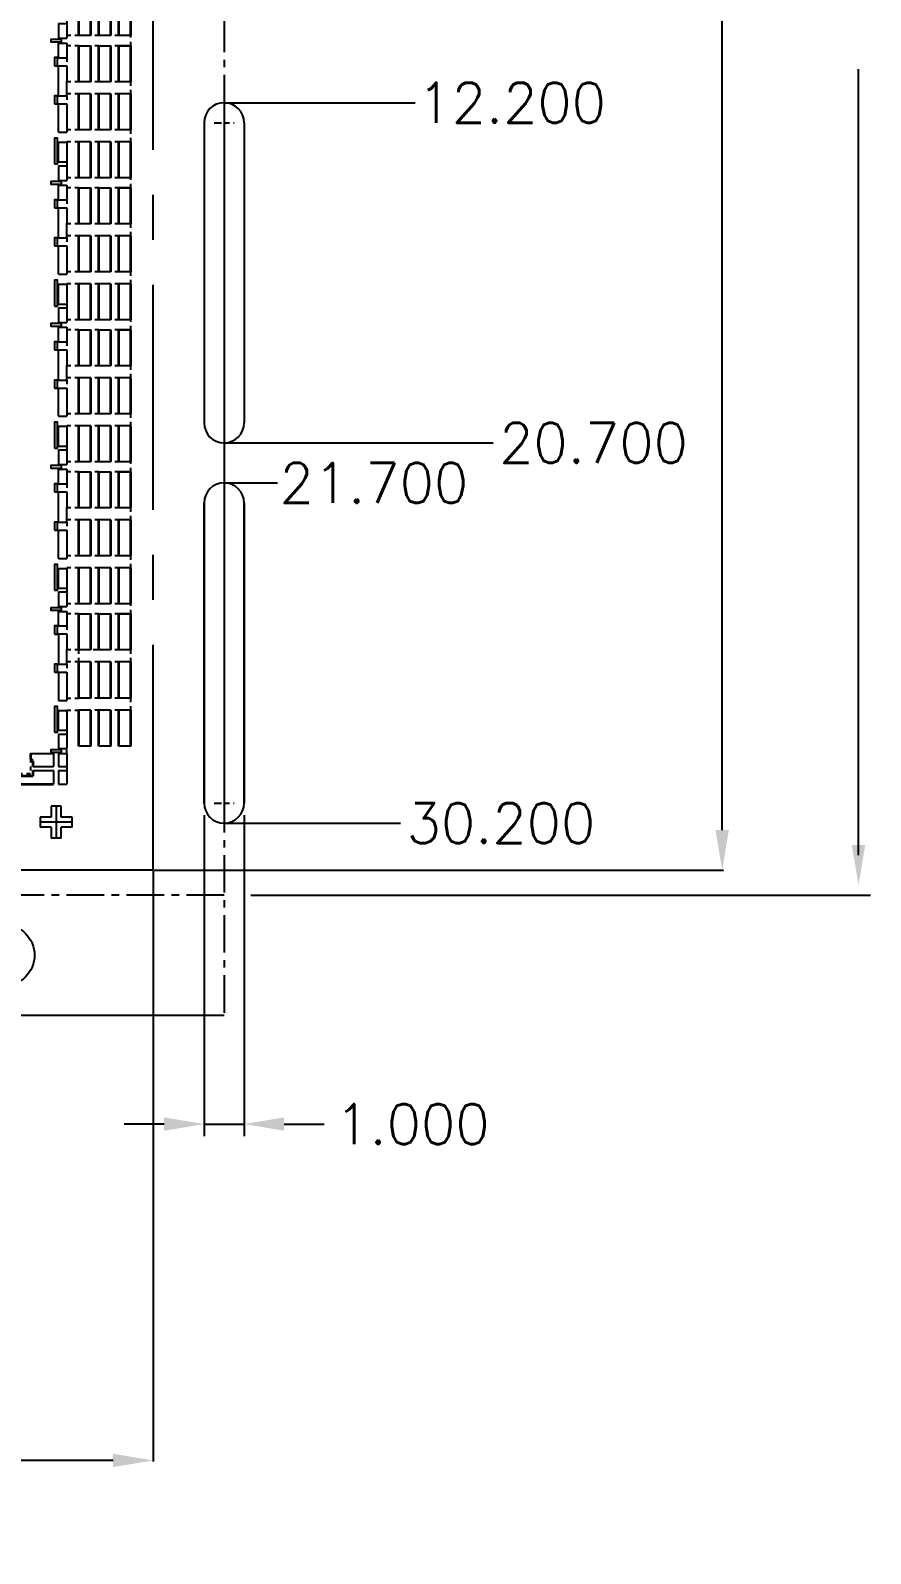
# Model space of a CAD drawing. Extents: x -251 to -90, y -161 to -25.
# Drawn here: x -111.43 to -90.43, y -120.7 to -82.64 of the extents above; entities that cross this region are included whole.
import ezdxf

# ---------------------------------------------------------------- set-up
doc = ezdxf.new("R2010")
doc.units = 0
doc.header["$LTSCALE"] = 0.15
doc.header["$MEASUREMENT"] = 0
doc.header["$PDSIZE"] = 0.2
doc.linetypes.add('CENTER', pattern=[2, 1.25, -0.25, 0.25, -0.25])
doc.linetypes.add('HIDDEN', pattern=[9.525, 6.35, -3.175])
for name, color, linetype in [('1', 7, 'Continuous'), ('1D', 4, 'Continuous'), ('2', 7, 'Continuous'), ('2D', 4, 'Continuous'), ('3', 7, 'Continuous'), ('HATCH', 4, 'Continuous'), ('Ribbon', 4, 'Continuous')]:
    doc.layers.add(name, color=color, linetype=linetype)
doc.layers.add('实线', color=7, linetype='Continuous', lineweight=35)
doc.styles.add('SIMPLEX', font='SIMPLEX')
doc.dimstyles.new('0.1', dxfattribs={"dimtxt": 0.1, "dimasz": 0.1, "dimexe": 0.03, "dimexo": 0.03, "dimgap": 0.03, "dimtad": 0, "dimdec": 3, "dimzin": 1, "dimdsep": 46, "dimtxsty": 'SIMPLEX', "dimcen": 0, "dimclrd": 256, "dimclre": 256, "dimclrt": 256, "dimadec": 0, "dimazin": 1, "dimtm": 1.25, "dimtfac": 1, "dimtdec": 3, "dimtmove": 0, "dimatfit": 0, "dimfxl": 1, "dimtolj": 1, "dimtzin": 0, "dimlwd": -1, "dimlwe": -1, "dimarcsym": 1})

# ---------------------------------------------------------------- blocks, each defined once
blk = doc.blocks.new('*D1')
at = {"layer": '1D', "transparency": 16777216}
for p, q in [((420.725, -778.438), (420.725, -793.163)), ((539.175, -778.413), (539.175, -793.163)), ((421.725, -793.133), (473.903, -793.133)), ((538.175, -793.133), (489.725, -793.133))]:
    blk.add_line(p, q, dxfattribs=at)
for points in [[(421.725, -792.967), (421.725, -793.3), (420.725, -793.133)], [(538.175, -792.967), (538.175, -793.3), (539.175, -793.133)]]:
    blk.add_solid(points, dxfattribs=at)
at = {"layer": 'Defpoints', "color": 0, "transparency": 16777216}
for p in [(420.725, -778.408), (539.175, -778.383), (539.175, -793.133)]:
    blk.add_point(p, dxfattribs=at)
at = {"layer": '1D', "transparency": 16777216, "insert": (481.814, -793.133), "char_height": 1, "attachment_point": 5, "style": 'SIMPLEX'}
blk.add_mtext('\\A1;118.450 (MOLD LINE)', dxfattribs=at)
blk = doc.blocks.new('*D13')
at = {"layer": '1D', "transparency": 16777216}
for p, q in [((539.205, -715.633), (553.428, -715.633)), ((553.398, -716.633), (553.398, -737.63)), ((553.398, -777.383), (553.398, -752.881)), ((539.205, -778.383), (553.428, -778.383))]:
    blk.add_line(p, q, dxfattribs=at)
for points in [[(553.231, -716.633), (553.564, -716.633), (553.398, -715.633)], [(553.231, -777.383), (553.564, -777.383), (553.398, -778.383)]]:
    blk.add_solid(points, dxfattribs=at)
at = {"layer": 'Defpoints', "color": 0, "transparency": 16777216}
for p in [(539.175, -715.633), (539.175, -778.383), (553.398, -778.383)]:
    blk.add_point(p, dxfattribs=at)
at = {"layer": '1D', "transparency": 16777216, "insert": (553.398, -745.255), "char_height": 1, "attachment_point": 5, "rotation": 90, "style": 'SIMPLEX'}
blk.add_mtext('\\A1;62.750 (MOLD LINE)', dxfattribs=at)
blk = doc.blocks.new('*U38')
at = {"layer": 'HATCH'}
blk.add_lwpolyline([(-0.125, 0.04), (0.125, 0.04), (0.125, -0.04), (-0.125, -0.04)], close=True, dxfattribs=at)
blk = doc.blocks.new('*U39')
at = {"layer": '1', "color": 0, "linetype": 'ByBlock', "lineweight": -2, "transparency": 16777216}
blk.add_blockref('*U38', (0, 0), dxfattribs=at)
blk = doc.blocks.new('*U36')
at = {"layer": '1', "rotation": 180}
blk.add_blockref('*U39', (0, 0), dxfattribs=at)
blk = doc.blocks.new('*U37')
at = {"layer": 'HATCH', "color": 0, "linetype": 'ByBlock', "lineweight": -2, "transparency": 16777216}
for p in [(113.6, 17.75), (113.6, 14.2), (113.6, 10.65), (113.6, 7.1), (113.6, 3.55), (113.6, 0)]:
    blk.add_blockref('*U36', p, dxfattribs=at)
blk = doc.blocks.new('*U40')
at = {"layer": 'Ribbon'}
for points in [[(-0.04, 1.127), (0.04, 1.127), (0.04, 1.328), (-0.04, 1.328)], [(-0.04, 0.173), (0.04, 0.173), (0.04, 0.373), (-0.04, 0.373)], [(-0.04, -1.328), (0.04, -1.328), (0.04, -0.683), (-0.04, -0.683)]]:
    blk.add_lwpolyline(points, close=True, dxfattribs=at)
blk = doc.blocks.new('*U41')
at = {"layer": '1', "color": 0, "linetype": 'ByBlock', "lineweight": -2, "transparency": 16777216}
for p in [(113.6, 14.2), (113.6, 10.65), (113.6, 7.1), (113.6, 3.55), (113.6, 0)]:
    blk.add_blockref('*U40', p, dxfattribs=at)
blk = doc.blocks.new('*U46')
at = {"layer": 'HATCH', "linetype": 'HIDDEN', "ltscale": 0.1}
blk.add_line((0, -0.125), (0, 0.125), dxfattribs=at)
blk = doc.blocks.new('*U47')
at = {"layer": '1', "color": 0, "linetype": 'ByBlock', "lineweight": -2, "transparency": 16777216}
for p in [(0, 14.2), (0, 10.65), (0, 7.1), (0, 3.55), (0, 0)]:
    blk.add_blockref('*U46', p, dxfattribs=at)
blk = doc.blocks.new('*U35')
at = {"layer": '2'}
for p, q in [((-0.35, 1.65), (-0.65, 1.65)), ((-0.65, 1.65), (-0.35, 1.65)), ((0.15, 1.65), (-0.15, 1.65)), ((0.65, 1.65), (0.35, 1.65)), ((-0.65, 0.75), (-0.35, 0.75)), ((-0.65, 0.75), (-0.35, 0.75)), ((-0.65, 0.45), (-0.35, 0.45)), ((-0.65, 0.45), (-0.35, 0.45)), ((-0.15, 0.75), (0.15, 0.75)), ((-0.15, 0.45), (0.15, 0.45)), ((0.35, 0.75), (0.65, 0.75)), ((0.35, 0.45), (0.65, 0.45)), ((-0.65, -0.45), (-0.35, -0.45)), ((-0.65, -0.45), (-0.35, -0.45)), ((-0.65, -0.75), (-0.35, -0.75)), ((-0.65, -0.75), (-0.35, -0.75)), ((-0.15, -0.45), (0.15, -0.45)), ((-0.15, -0.75), (0.15, -0.75)), ((0.35, -0.45), (0.65, -0.45)), ((0.35, -0.75), (0.65, -0.75)), ((-0.65, -1.65), (-0.35, -1.65)), ((-0.65, -1.65), (-0.35, -1.65)), ((-0.15, -1.65), (0.15, -1.65)), ((0.35, -1.65), (0.65, -1.65))]:
    blk.add_line(p, q, dxfattribs=at)
at = {"layer": '实线', "color": 0}
for p, q in [((-0.65, 0.75), (-0.65, 1.65)), ((-0.35, 0.75), (-0.35, 1.65)), ((-0.15, 0.75), (-0.15, 1.65)), ((0.15, 0.75), (0.15, 1.65)), ((0.35, 0.75), (0.35, 1.65)), ((0.65, 0.75), (0.65, 1.65)), ((-0.65, -0.45), (-0.65, 0.45)), ((-0.35, -0.45), (-0.35, 0.45)), ((-0.15, -0.45), (-0.15, 0.45)), ((0.15, -0.45), (0.15, 0.45)), ((0.35, -0.45), (0.35, 0.45)), ((0.65, -0.45), (0.65, 0.45)), ((-0.65, -1.65), (-0.65, -0.75)), ((-0.35, -1.65), (-0.35, -0.75)), ((-0.15, -1.65), (-0.15, -0.75)), ((0.15, -1.65), (0.15, -0.75)), ((0.35, -1.65), (0.35, -0.75)), ((0.65, -1.65), (0.65, -0.75))]:
    blk.add_line(p, q, dxfattribs=at)
blk = doc.blocks.new('*U62')
at = {"layer": 'HATCH', "linetype": 'HIDDEN', "ltscale": 0.1}
blk.add_line((0, -0.125), (0, 0.125), dxfattribs=at)
blk = doc.blocks.new('*U63')
at = {"layer": '1', "color": 0, "linetype": 'ByBlock', "lineweight": -2, "transparency": 16777216}
for p in [(0, 14.2), (0, 10.65), (0, 7.1), (0, 3.55), (0, 0)]:
    blk.add_blockref('*U62', p, dxfattribs=at)
blk = doc.blocks.new('*U64')
at = {"layer": '1'}
for p, q in [((0.9, 1.715), (0.7, 1.715)), ((0.9, 1.35), (0.9, 1.715)), ((0.7, 0.395), (0.7, 0.761)), ((0.7, -0.45), (0.7, -0.51)), ((0.9, -0.76), (0.7, -0.76)), ((0.9, -1.255), (0.9, -0.76)), ((0.9, -1.35), (0.9, -1.715)), ((0.9, -1.715), (0.7, -1.715))]:
    blk.add_line(p, q, dxfattribs=at)
at = {"layer": '2'}
for p, q in [((0.7, 1.715), (0.7, 1.355)), ((0.9, 1.35), (0.7, 1.35)), ((0.7, 1.15), (0.7, 0.76)), ((0.7, 0.195), (0.7, -0.45)), ((0.9, 0.195), (0.7, 0.195)), ((0.7, -0.76), (0.7, -1.255)), ((0.9, -1.255), (0.7, -1.255)), ((0.7, -1.35), (0.7, -1.715)), ((0.9, -1.35), (0.7, -1.35))]:
    blk.add_line(p, q, dxfattribs=at)
at = {"layer": 'HATCH', "linetype": 'HIDDEN', "ltscale": 0.1}
for p, q in [((-0.6, 1.65), (-0.4, 1.65)), ((-0.6, 1.65), (-0.4, 1.65)), ((-0.1, 1.65), (0.1, 1.65)), ((-0.1, 1.65), (0.1, 1.65)), ((0.4, 1.65), (0.7, 1.65)), ((0.7, 1.35), (0.7, 1.15)), ((-0.9, 0.45), (-0.9, 0.75)), ((-0.6, 0.75), (-0.4, 0.75)), ((-0.6, 0.45), (-0.4, 0.45)), ((-0.1, 0.75), (0.1, 0.75)), ((-0.1, 0.45), (0.1, 0.45)), ((0.4, 0.75), (0.7, 0.75)), ((0.4, 0.45), (0.7, 0.45)), ((0.7, 0.395), (0.7, 0.195)), ((-0.9, -0.75), (-0.9, -0.45)), ((-0.6, -0.45), (-0.4, -0.45)), ((-0.6, -0.75), (-0.4, -0.75)), ((-0.1, -0.45), (0.1, -0.45)), ((-0.1, -0.75), (0.1, -0.75)), ((0.4, -0.45), (0.7, -0.45)), ((0.4, -0.75), (0.7, -0.75)), ((0.7, -0.75), (0.7, -0.76)), ((-0.6, -1.65), (-0.4, -1.65)), ((-0.6, -1.65), (-0.4, -1.65)), ((-0.1, -1.65), (0.1, -1.65)), ((-0.1, -1.65), (0.1, -1.65)), ((0.4, -1.65), (0.7, -1.65))]:
    blk.add_line(p, q, dxfattribs=at)
at = {"layer": 'HATCH'}
blk.add_line((0.7, -1.255), (0.7, -1.35), dxfattribs=at)
at = {"layer": '2', "color": 0, "linetype": 'ByBlock', "lineweight": -2, "transparency": 16777216}
blk.add_blockref('*U35', (-0.25, 0), dxfattribs=at)
blk = doc.blocks.new('*U65')
at = {"layer": '1', "color": 0, "linetype": 'ByBlock', "lineweight": -2, "transparency": 16777216}
blk.add_blockref('*U64', (0, 0), dxfattribs=at)
blk = doc.blocks.new('*U60')
at = {"layer": '1'}
for p, q in [((0.9, 1.715), (0.7, 1.715)), ((0.9, 1.35), (0.9, 1.715)), ((0.9, 0.395), (0.9, 1.15)), ((0.7, 0.395), (0.7, 0.761)), ((0.9, -0.51), (0.9, 0.195)), ((0.7, -0.45), (0.7, -0.51)), ((0.9, -0.51), (0.7, -0.51)), ((0.9, -0.76), (0.7, -0.76)), ((0.9, -1.255), (0.9, -0.76)), ((0.9, -1.35), (0.9, -1.715)), ((0.9, -1.715), (0.7, -1.715))]:
    blk.add_line(p, q, dxfattribs=at)
at = {"layer": '2'}
for p, q in [((0.7, 1.715), (0.7, 1.355)), ((0.9, 1.35), (0.7, 1.35)), ((0.7, 1.15), (0.7, 0.76)), ((0.9, 1.15), (0.7, 1.15)), ((0.9, 0.395), (0.7, 0.395)), ((0.7, 0.195), (0.7, -0.45)), ((0.9, 0.195), (0.7, 0.195)), ((0.7, -0.76), (0.7, -1.255)), ((0.9, -1.255), (0.7, -1.255)), ((0.7, -1.35), (0.7, -1.715)), ((0.9, -1.35), (0.7, -1.35))]:
    blk.add_line(p, q, dxfattribs=at)
at = {"layer": 'HATCH', "linetype": 'HIDDEN', "ltscale": 0.1}
for p, q in [((0.7, 1.35), (0.7, 1.15)), ((0.7, 0.395), (0.7, 0.195)), ((0.7, -0.75), (0.7, -0.76))]:
    blk.add_line(p, q, dxfattribs=at)
at = {"layer": 'HATCH'}
blk.add_line((0.7, -1.255), (0.7, -1.35), dxfattribs=at)
at = {"layer": '1'}
blk.add_blockref('*U65', (0, 0), dxfattribs=at)
blk = doc.blocks.new('*U61')
at = {"layer": '1', "color": 0, "linetype": 'ByBlock', "lineweight": -2, "transparency": 16777216}
for p in [(0, 14.2), (0, 10.65), (0, 7.1), (0, 3.55), (0, 0)]:
    blk.add_blockref('*U60', p, dxfattribs=at)
blk = doc.blocks.new('*U66')
at = {"layer": '1'}
for p, q in [((-1.073, 0.382), (-1.648, 0.382)), ((-1.648, 0.382), (-1.648, 0.057)), ((-1.073, 0.382), (-1.648, 0.382)), ((-0.423, 0.382), (-0.753, 0.382)), ((0.227, 0.382), (-0.103, 0.382)), ((0.877, 0.382), (0.547, 0.382)), ((1.197, 0.382), (1.773, 0.382)), ((1.197, 0.382), (1.773, 0.382)), ((1.773, 0.382), (1.773, 0.057)), ((-1.233, 0.057), (-1.648, 0.057)), ((1.257, 0.057), (1.773, 0.057)), ((-1.648, -0.043), (-1.648, -0.383)), ((-1.233, -0.043), (-1.648, -0.043)), ((1.257, -0.043), (1.773, -0.043)), ((1.773, -0.043), (1.773, -0.383))]:
    blk.add_line(p, q, dxfattribs=at)
at = {"layer": '3'}
for p, q in [((0.227, 0.257), (0.227, 0.382)), ((0.547, 0.257), (0.547, 0.382))]:
    blk.add_line(p, q, dxfattribs=at)
at = {"layer": 'HATCH', "linetype": 'HIDDEN', "ltscale": 0.1}
for p, q in [((-1.073, 0.257), (-1.073, -0.123)), ((-0.753, 0.257), (-0.753, -0.123)), ((-0.423, 0.257), (-0.423, -0.123)), ((-0.103, 0.257), (-0.103, -0.123)), ((0.227, 0.257), (0.227, -0.123)), ((0.547, 0.257), (0.547, -0.123)), ((0.877, 0.257), (0.877, -0.123)), ((1.197, 0.257), (1.197, -0.123)), ((-0.753, -0.123), (-1.073, -0.123)), ((-0.103, -0.123), (-0.423, -0.123)), ((0.547, -0.123), (0.227, -0.123)), ((1.197, -0.123), (0.877, -0.123))]:
    blk.add_line(p, q, dxfattribs=at)
at = {"layer": 'HATCH'}
blk.add_line((-1.773, -0.383), (-1.653, -0.383), dxfattribs=at)
at = {"layer": '实线', "color": 0}
for p, q in [((-1.073, 0.382), (-1.073, 0.257)), ((-0.423, 0.382), (-0.423, 0.257)), ((-0.103, 0.257), (-0.103, 0.382)), ((0.877, 0.257), (0.877, 0.382)), ((1.197, 0.382), (1.197, 0.257)), ((-1.233, 0.197), (-1.233, 0.057)), ((-1.233, 0.197), (-1.133, 0.197)), ((-1.133, 0.197), (-1.073, 0.257)), ((-0.753, 0.377), (-0.753, 0.257)), ((-0.693, 0.197), (-0.753, 0.257)), ((-0.483, 0.197), (-0.693, 0.197)), ((-0.483, 0.197), (-0.423, 0.257)), ((-0.043, 0.197), (-0.103, 0.257)), ((0.167, 0.197), (-0.043, 0.197)), ((0.167, 0.197), (0.227, 0.257)), ((0.607, 0.197), (0.547, 0.257)), ((0.607, 0.197), (0.607, -0.183)), ((0.817, 0.197), (0.817, -0.183)), ((0.817, 0.197), (0.877, 0.257)), ((1.257, 0.197), (1.197, 0.257)), ((1.257, 0.197), (1.257, 0.057)), ((-1.233, -0.043), (-1.233, -0.183)), ((0.607, -0.183), (-1.233, -0.183)), ((1.257, -0.183), (0.817, -0.183)), ((1.257, -0.043), (1.257, -0.183)), ((-1.653, -0.383), (1.773, -0.383))]:
    blk.add_line(p, q, dxfattribs=at)
blk = doc.blocks.new('*U67')
at = {"layer": '1', "color": 0, "linetype": 'ByBlock', "lineweight": -2, "transparency": 16777216}
blk.add_blockref('*U66', (110.05, 0), dxfattribs=at)

msp = doc.modelspace()

# ---------------------------------------------------------------- linework, layer by layer
for p, q in [((-107.0872, -84.9494), (-107.0872, -92.4494)), ((-106.0872, -84.9494), (-106.0872, -92.4494))]:
    msp.add_line(p, q)
at = {"linetype": 'ByBlock'}
for p, q in [((-111.1872, -102.299), (-111.1872, -102.549)), ((-110.9122, -102.299), (-111.1872, -102.299)), ((-110.6622, -102.0244), (-110.9122, -102.0244)), ((-110.9122, -102.0244), (-110.9122, -102.299)), ((-110.6622, -102.299), (-110.6622, -102.0244)), ((-110.3872, -102.299), (-110.6622, -102.299)), ((-110.3872, -102.549), (-110.3872, -102.299)), ((-110.9122, -102.549), (-111.1872, -102.549)), ((-110.9122, -102.549), (-110.9122, -102.824)), ((-110.6622, -102.824), (-110.6622, -102.549)), ((-110.3872, -102.549), (-110.6622, -102.549))]:
    msp.add_line(p, q, dxfattribs=at)
at = {"layer": '1'}
for p, q in [((-107.0872, -101.9494), (-107.0872, -94.4494)), ((-106.0872, -94.4494), (-106.0872, -101.9494)), ((-110.7222, -97.1594), (-110.5222, -97.1594)), ((-110.7222, -97.5248), (-110.7222, -97.1594)), ((-110.7222, -97.7244), (-110.7222, -98.4794)), ((-110.5222, -98.4794), (-110.5222, -98.1137)), ((-110.7222, -98.6794), (-110.7222, -99.3844)), ((-110.5222, -99.3244), (-110.5222, -99.3844)), ((-110.7222, -99.3844), (-110.5222, -99.3844)), ((-110.7222, -100.1294), (-110.7222, -99.6344)), ((-110.7222, -99.6344), (-110.5222, -99.6344)), ((-110.7222, -100.2244), (-110.7222, -100.5894)), ((-111.4272, -100.7094), (-110.8522, -100.7094)), ((-111.4272, -100.7094), (-110.8522, -100.7094)), ((-110.8522, -100.7094), (-110.8522, -101.0344)), ((-110.7222, -100.5894), (-110.5222, -100.5894)), ((-110.7222, -100.7094), (-110.7222, -101.0344)), ((-110.7222, -100.7094), (-110.5222, -100.7094)), ((-111.3672, -101.0344), (-110.8522, -101.0344)), ((-111.3672, -101.1344), (-110.8522, -101.1344)), ((-110.8522, -101.1344), (-110.8522, -101.4744)), ((-110.7222, -101.0344), (-110.5222, -101.0344)), ((-110.7222, -101.1344), (-110.5222, -101.1344)), ((-110.7222, -101.1344), (-110.7222, -101.4744)), ((-228.8372, -107.2494), (-106.5872, -107.2494))]:
    msp.add_line(p, q, dxfattribs=at)
at = {"layer": '1', "linetype": 'ByBlock'}
msp.add_line((-110.6622, -102.824), (-110.9122, -102.824), dxfattribs=at)
at = {"layer": '1'}
for points in [[(-106.0872, -84.9494, 1), (-107.0872, -84.9494)], [(-107.0872, -94.4494), (-107.0872, -101.9494, 1), (-106.0872, -101.9494), (-106.0872, -94.4494)]]:
    msp.add_lwpolyline(points, format="xyb", dxfattribs=at)
msp.add_circle((-112.0872, -105.7494), 0.762, dxfattribs=at)
for centre, start, end in [((-106.5872, -92.4494), 180, 0), ((-106.5872, -94.4494), 0, 180)]:
    msp.add_arc(centre, 0.5, start, end, dxfattribs=at)
at = {"layer": '1D', "linetype": 'CENTER', "ltscale": 5}
msp.add_line((-106.5872, -37.2494), (-106.5872, -107.2494), dxfattribs=at)
at = {"layer": '1D', "color": 1, "linetype": 'CENTER', "ltscale": 30}
for q in [(-108.3622, -40.8744), (-226.8122, -103.6244)]:
    msp.add_line((-108.3622, -103.6244), q, dxfattribs=at)
at = {"layer": '1D'}
for p, q in [((-90.7315, -103.2494), (-90.7315, -83.6127)), ((-106.5572, -84.4494), (-101.8093, -84.4494)), ((-106.5572, -92.9494), (-99.8611, -92.9494)), ((-106.5572, -93.9494), (-105.2558, -93.9494)), ((-106.5872, -101.4707), (-106.5872, -102.4281)), ((-107.0872, -102.2494), (-107.0872, -110.2707)), ((-106.0872, -102.2494), (-106.0872, -110.2707)), ((-106.5572, -102.4494), (-102.1759, -102.4494)), ((-105.9174, -104.2494), (-90.4315, -104.2494)), ((-108.0872, -109.9707), (-109.0872, -109.9707)), ((-107.0872, -109.9707), (-106.0872, -109.9707)), ((-105.0872, -109.9707), (-104.0872, -109.9707))]:
    msp.add_line(p, q, dxfattribs=at)
at = {"layer": '1D', "linetype": 'CENTER'}
for p, q in [((-106.8372, -84.9494), (-106.3372, -84.9494)), ((-106.8372, -84.9494), (-106.3372, -84.9494)), ((-106.8372, -84.9494), (-106.3372, -84.9494)), ((-106.8372, -101.9494), (-106.3372, -101.9494)), ((-106.8372, -101.9494), (-106.3372, -101.9494)), ((-106.8372, -101.9494), (-106.3372, -101.9494))]:
    msp.add_line(p, q, dxfattribs=at)
at = {"layer": '1D', "linetype": 'ByBlock'}
for p, q in [((-110.7872, -102.019), (-110.7872, -102.8289)), ((-110.3823, -102.424), (-111.1922, -102.424))]:
    msp.add_line(p, q, dxfattribs=at)
at = {"layer": '1D', "color": 2, "linetype": 'CENTER', "ltscale": 5}
msp.add_line((-106.5872, -104.2494), (-230.8372, -104.2494), dxfattribs=at)
at = {"layer": '1D'}
for points in [[(-90.8981, -102.9994), (-90.5648, -102.9994), (-90.7315, -103.9994)], [(-108.0872, -109.804), (-108.0872, -110.1374), (-107.0872, -109.9707)], [(-105.0872, -109.804), (-105.0872, -110.1374), (-106.0872, -109.9707)]]:
    msp.add_solid(points, dxfattribs=at)
at = {"layer": '2'}
for p, q in [((-110.5222, -97.1594), (-110.5222, -97.5194)), ((-110.7222, -97.5248), (-110.5222, -97.5248)), ((-110.7222, -97.7244), (-110.5222, -97.7244)), ((-110.5222, -97.7244), (-110.5222, -98.1144)), ((-110.7222, -98.4794), (-110.5222, -98.4794)), ((-110.7222, -98.6794), (-110.5222, -98.6794)), ((-110.5222, -98.6794), (-110.5222, -99.3244)), ((-110.5222, -99.6344), (-110.5222, -100.1294)), ((-110.7222, -100.1294), (-110.5222, -100.1294)), ((-110.7222, -100.2244), (-110.5222, -100.2244)), ((-110.5222, -100.2244), (-110.5222, -100.5894)), ((-110.5222, -100.7116), (-110.5222, -101.0344)), ((-110.5222, -101.1344), (-110.5222, -101.4744)), ((-110.7272, -101.4744), (-110.5222, -101.4744))]:
    msp.add_line(p, q, dxfattribs=at)
at = {"layer": '2D'}
msp.add_line((-106.5872, -84.4494), (-106.5872, -102.4494), dxfattribs=at)
at = {"layer": 'HATCH', "linetype": 'HIDDEN', "ltscale": 0.1}
for p, q in [((-110.2222, -97.2244), (-110.5222, -97.2244)), ((-109.7222, -97.2244), (-109.9222, -97.2244)), ((-109.7222, -97.2244), (-109.9222, -97.2244)), ((-109.2222, -97.2244), (-109.4222, -97.2244)), ((-109.2222, -97.2244), (-109.4222, -97.2244)), ((-110.5222, -97.5248), (-110.5222, -97.7244)), ((-110.2222, -98.1244), (-110.5222, -98.1244)), ((-110.2222, -98.4244), (-110.2222, -98.1244)), ((-109.7622, -98.1244), (-109.9622, -98.1244)), ((-109.7222, -98.1244), (-109.9222, -98.1244)), ((-109.2222, -98.1244), (-109.4222, -98.1244)), ((-109.2222, -98.1244), (-109.4222, -98.1244)), ((-108.9222, -98.4244), (-108.9222, -98.1244)), ((-108.9222, -98.4244), (-108.9222, -98.1244)), ((-110.2222, -98.4244), (-110.5222, -98.4244)), ((-110.5222, -98.4794), (-110.5222, -98.6794)), ((-109.7222, -98.4244), (-109.9222, -98.4244)), ((-109.7222, -98.4244), (-109.9222, -98.4244)), ((-109.2222, -98.4244), (-109.4222, -98.4244)), ((-109.2222, -98.4244), (-109.4222, -98.4244)), ((-110.5222, -99.3244), (-110.2222, -99.3244)), ((-109.7222, -99.3244), (-109.9222, -99.3244)), ((-109.7222, -99.3244), (-109.9222, -99.3244)), ((-109.2222, -99.3244), (-109.4222, -99.3244)), ((-109.2222, -99.3244), (-109.4222, -99.3244)), ((-108.9222, -99.6244), (-108.9222, -99.3244)), ((-108.9222, -99.6244), (-108.9222, -99.3244)), ((-110.5222, -99.6244), (-110.2222, -99.6244)), ((-110.5222, -99.6344), (-110.5222, -99.6244)), ((-109.7222, -99.6244), (-109.9222, -99.6244)), ((-109.7222, -99.6244), (-109.9222, -99.6244)), ((-109.2222, -99.6244), (-109.4222, -99.6244)), ((-109.2222, -99.6244), (-109.4222, -99.6244)), ((-110.5222, -100.1294), (-110.5222, -100.2244)), ((-111.4272, -100.8344), (-111.4272, -101.2144)), ((-110.5222, -100.7116), (-110.5222, -100.5894)), ((-110.5222, -101.0344), (-110.5222, -101.1344))]:
    msp.add_line(p, q, dxfattribs=at)
at = {"layer": '实线', "color": 0}
for p, q in [((-111.4272, -100.7094), (-111.4272, -100.8344)), ((-111.3672, -100.8944), (-111.4272, -100.8344)), ((-111.3672, -100.8944), (-111.3672, -101.0344)), ((-111.3672, -101.1344), (-111.3672, -101.2744)), ((-114.2772, -101.4744), (-110.8522, -101.4744)), ((-111.3672, -101.2744), (-111.8072, -101.2744))]:
    msp.add_line(p, q, dxfattribs=at)

# ---------------------------------------------------------------- block references
at = {"layer": '1', "xscale": -1}
for name, p in [('*U61', (-109.8222, -95.3244)), ('*U47', (-108.9222, -97.0994)), ('*U63', (-108.9222, -97.0994))]:
    msp.add_blockref(name, p, dxfattribs=at)
at = {"layer": '1'}
for name, p in [('*U41', (-224.3872, -98.8519)), ('*U67', (-222.6747, -101.0919))]:
    msp.add_blockref(name, p, dxfattribs=at)
at = {"layer": '2', "color": 0, "linetype": 'ByBlock', "lineweight": -2, "transparency": 16777216, "xscale": -1}
msp.add_blockref('*U35', (-109.5722, -98.8744), dxfattribs=at)
at = {"layer": 'HATCH'}
msp.add_blockref('*U37', (-224.3872, -100.6494), dxfattribs=at)

# ---------------------------------------------------------------- texts
at = {"layer": '1D', "char_height": 1, "attachment_point": 5, "style": 'SIMPLEX'}
for s, insert in [('\\A1;12.200', (-99.3984, -84.4494)), ('\\A1;20.700', (-97.3549, -92.9494)), ('\\A1;21.700', (-102.8449, -93.9494)), ('\\A1;30.200', (-99.6698, -102.4494)), ('\\A1;1.000', (-101.8825, -109.9707))]:
    msp.add_mtext(s, dxfattribs=dict(at, insert=insert))

# ---------------------------------------------------------------- dimensions: what is measured, and where the dimension line sits
at = {"layer": '1D'}
for base, p1, angle, picture, middle in [((-94.1397, -103.6244), (-108.3622, -40.8744), 90, '*D13', (-94.1397, -70.4967)), ((-108.3622, -118.3747), (-226.8122, -103.6494), 0, '*D1', (-165.7234, -118.3747))]:
    dim = msp.add_linear_dim(base=base, p1=p1, p2=(-108.3622, -103.6244), angle=angle, text='<> (MOLD LINE)', dimstyle='0.1', override={"dimtxt": 1, "dimasz": 1}, dxfattribs=at)
    dim.commit()
    dim.dimension.update_dxf_attribs({"geometry": picture, "text_midpoint": middle, "dimtype": 128, "insert": (-647.5372, 674.7587)})

doc.saveas('drawing.dxf')
